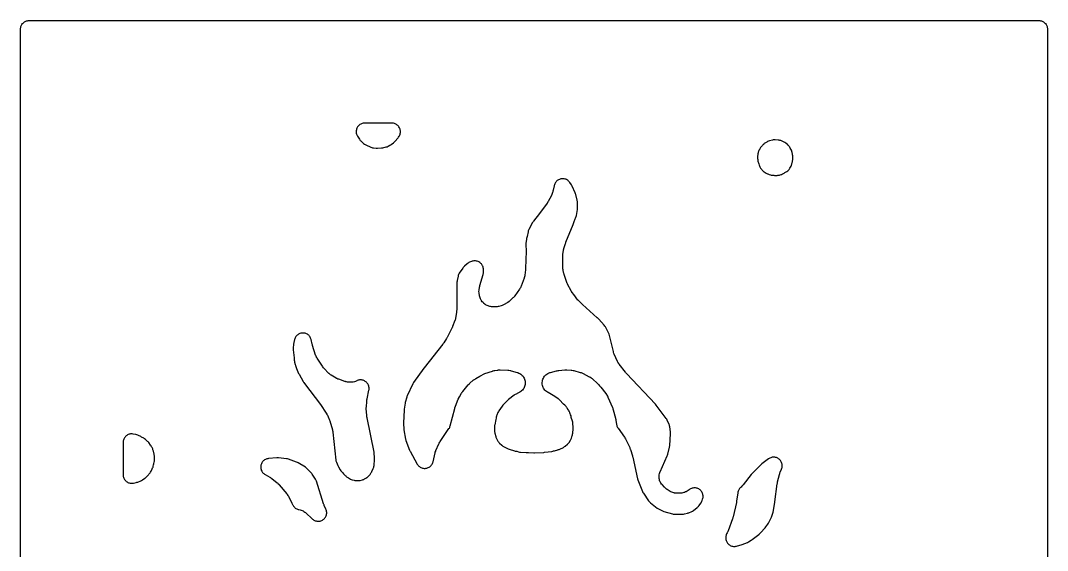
# Model space of a CAD drawing. Header units: millimetres. Extents: x 0 to 300, y 0 to 300.
# Drawn here: x -0.1 to 300.1, y 145.2 to 300.1 of the extents above; entities that cross this region are included whole.
import ezdxf

# ---------------------------------------------------------------- set-up
doc = ezdxf.new("R2010")
doc.units = ezdxf.units.MM
doc.layers.add('CUT', color=7, linetype='CONTINUOUS')

msp = doc.modelspace()

# ---------------------------------------------------------------- linework, layer by layer
at = {"layer": 'CUT'}
msp.add_lwpolyline([(-0.15, 2.4114), (-0.15, 297.5886), (-0.135, 297.8947), (-0.099, 298.1371), (-0.0395, 298.3748), (0.0431, 298.6056), (0.1479, 298.8271), (0.2738, 299.0373), (0.4198, 299.2341), (0.5844, 299.4156), (0.7659, 299.5802), (0.9627, 299.7262), (1.1729, 299.8521), (1.3944, 299.9569), (1.6252, 300.0395), (1.8629, 300.099), (2.1053, 300.135), (2.4114, 300.15), (297.5872, 300.15), (297.8933, 300.135), (298.1357, 300.099), (298.3734, 300.0395), (298.6041, 299.9569), (298.8256, 299.8521), (299.0358, 299.7262), (299.2326, 299.5802), (299.4142, 299.4156), (299.5787, 299.2341), (299.7247, 299.0373), (299.8507, 298.8271), (299.9554, 298.6056), (300.038, 298.3748), (300.0975, 298.1371), (300.1335, 297.8947), (300.1485, 297.5886), (300.1485, 297.0131), (300.1485, 2.4114)], dxfattribs=at)
for points in [[(99.5463, 269.9625), (99.3258, 269.8591), (99.1164, 269.7348), (98.9202, 269.5907), (98.7389, 269.4281), (98.5742, 269.2487), (98.4278, 269.0542), (98.301, 268.8463), (98.195, 268.627), (98.1109, 268.3985), (98.0494, 268.1629), (98.0111, 267.9224), (97.9964, 267.6794), (98.0054, 267.4361), (98.038, 267.1947), (98.0939, 266.9578), (98.1727, 266.7273), (98.2735, 266.5057), (98.3953, 266.2949), (98.957, 265.4241), (99.0787, 265.2518), (99.2146, 265.0904), (99.3635, 264.941), (100.1814, 264.1871), (100.3854, 264.0182), (100.6061, 263.8718), (100.841, 263.7495), (102.2919, 263.0899), (102.5476, 262.9902), (102.8127, 262.9191), (103.0841, 262.8775), (103.8344, 262.8044), (104.0464, 262.7928), (104.2587, 262.7992), (105.4283, 262.8845), (105.6289, 262.9073), (105.827, 262.9462), (106.7684, 263.1709), (107.0557, 263.258), (107.3304, 263.3789), (107.8835, 263.6631), (108.0859, 263.7794), (108.2766, 263.914), (108.928, 264.421), (109.1141, 264.5811), (109.2836, 264.7587), (110.2423, 265.8676), (110.4012, 266.0719), (110.5381, 266.2915), (110.6197, 266.4388), (110.7286, 266.6607), (110.815, 266.8922), (110.8782, 267.131), (110.9175, 267.375), (110.9325, 267.6217), (110.9231, 267.8686), (110.8894, 268.1134), (110.8316, 268.3536), (110.7504, 268.587), (110.6466, 268.8113), (110.5211, 269.0242), (110.3753, 269.2236), (110.2104, 269.4077), (110.0282, 269.5746), (109.8304, 269.7228), (109.619, 269.8506), (109.3959, 269.957), (109.1635, 270.0408), (108.9239, 270.1013), (108.6795, 270.1378), (108.4327, 270.15), (100.4962, 270.15), (100.253, 270.1381), (100.0121, 270.1027), (99.7758, 270.0439)], [(215.4619, 259.4628), (215.497, 259.0335), (215.5349, 258.7584), (215.6031, 258.4893), (215.7007, 258.2294), (215.8537, 257.882), (215.8625, 257.8464), (215.9315, 257.6161), (216.0223, 257.3935), (216.134, 257.1806), (216.2657, 256.9795), (216.5865, 256.5374), (216.7393, 256.3471), (216.91, 256.1726), (217.0968, 256.0156), (217.2981, 255.8775), (217.8729, 255.5232), (218.0664, 255.4154), (218.2688, 255.3252), (218.3474, 255.2982), (218.3833, 255.2777), (218.5944, 255.1817), (218.8135, 255.1057), (219.1608, 255.0029), (219.3854, 254.9476), (219.6143, 254.9134), (219.8453, 254.9004), (219.9737, 254.8991), (220.0942, 254.876), (220.3708, 254.8542), (220.4601, 254.8571), (220.556, 254.8436), (220.8418, 254.8361), (221.1266, 254.8613), (221.333, 254.8916), (221.4923, 254.8986), (221.758, 254.9391), (221.9592, 254.9925), (222.0098, 255.0024), (222.2394, 255.0707), (222.4614, 255.1608), (222.6738, 255.2716), (222.7745, 255.3305), (222.9287, 255.3994), (223.1773, 255.5277), (223.3976, 255.6747), (223.7346, 255.851), (223.9706, 255.9915), (224.1897, 256.1571), (224.3894, 256.3457), (224.4632, 256.4235), (224.6106, 256.5936), (224.7421, 256.7763), (224.8566, 256.9701), (225.1675, 257.5547), (225.2622, 257.7534), (225.339, 257.9597), (225.3974, 258.1719), (225.5001, 258.6212), (225.5654, 258.8156), (225.6248, 259.0949), (225.6369, 259.2214), (225.6788, 259.4569), (225.6979, 259.6994), (225.7087, 260.0614), (225.7026, 260.3247), (225.6689, 260.586), (225.6231, 260.8364), (225.5698, 261.1654), (225.5235, 261.3806), (225.4895, 261.5661), (225.4353, 261.7987), (225.3592, 262.0251), (225.2618, 262.2432), (224.9464, 262.8676), (224.817, 263.0937), (224.6647, 263.3052), (224.4913, 263.4996), (224.3321, 263.6444), (224.1781, 263.7935), (223.6041, 264.2911), (223.3944, 264.4543), (223.1684, 264.5943), (222.9289, 264.7095), (222.1855, 265.0197), (221.9348, 265.1089), (221.676, 265.171), (221.4121, 265.2052), (220.5328, 265.2719), (220.2528, 265.2775), (219.9738, 265.2516), (219.6995, 265.1947), (218.8377, 264.9648), (218.5737, 264.8784), (218.3209, 264.7633), (218.0825, 264.6208), (217.8774, 264.4823), (217.7214, 264.4097), (217.5269, 264.2968), (217.3433, 264.167), (217.1722, 264.0211), (217.0148, 263.8605), (217.0146, 263.8603), (216.9789, 263.8286), (216.8277, 263.6684), (216.7157, 263.5264), (216.3792, 263.1506), (216.2419, 262.9831), (216.1195, 262.8043), (216.0131, 262.6156), (215.8995, 262.3919), (215.8935, 262.379), (215.8345, 262.2888), (215.7296, 262.0922), (215.6425, 261.8871), (215.6254, 261.8412), (215.5584, 261.6343), (215.5097, 261.4223), (215.4795, 261.2069), (215.3948, 260.3232), (215.3838, 260.0415), (215.4045, 259.7603), (215.4568, 259.4832)], [(116.4996, 169.6826), (116.7046, 169.5393), (116.9228, 169.4171), (117.1522, 169.3174), (117.3903, 169.2411), (117.6349, 169.189), (117.8835, 169.1615), (118.1336, 169.1591), (118.3827, 169.1816), (118.6283, 169.2289), (118.8679, 169.3006), (119.0992, 169.3957), (119.3198, 169.5136), (119.5275, 169.6529), (119.7202, 169.8122), (119.8961, 169.99), (120.0534, 170.1845), (120.1904, 170.3937), (120.3058, 170.6155), (120.3985, 170.8478), (120.4675, 171.0882), (121.071, 173.6708), (121.1176, 173.8503), (121.1268, 173.8821), (121.2463, 174.2329), (121.2585, 174.2637), (121.3312, 174.4342), (122.2172, 176.3799), (122.286, 176.523), (122.2989, 176.5484), (122.4544, 176.8251), (122.4694, 176.8493), (122.5558, 176.9825), (125.1425, 180.7903), (125.2564, 180.9746), (125.3539, 181.1681), (125.4342, 181.3692), (125.4969, 181.5766), (126.8035, 186.694), (126.8752, 186.9396), (126.9296, 187.1045), (127.0179, 187.3447), (127.8639, 189.4234), (127.9773, 189.675), (128.0604, 189.8428), (128.192, 190.0854), (128.8342, 191.172), (128.9114, 191.2971), (128.9257, 191.3192), (129.0946, 191.5598), (129.1105, 191.5807), (129.2019, 191.6958), (130.7447, 193.563), (130.8485, 193.6833), (130.8675, 193.7044), (131.0898, 193.9312), (131.1106, 193.9507), (131.2287, 194.0568), (132.2345, 194.9227), (132.3611, 195.0269), (132.3841, 195.045), (132.5183, 195.1415), (132.5574, 195.159), (132.7685, 195.2791), (132.9669, 195.4191), (133.0255, 195.4649), (134.1947, 196.1593), (135.5965, 196.8842), (137.8157, 197.6337), (137.9867, 197.687), (138.0175, 197.6957), (138.3662, 197.7774), (138.3977, 197.7832), (138.5746, 197.8115), (139.3929, 197.9223), (139.5471, 197.94), (139.5748, 197.9425), (139.8846, 197.9586), (139.9124, 197.9589), (140.0675, 197.9573), (142.3521, 197.8866), (142.581, 197.8725), (142.6216, 197.8687), (143.0746, 197.7987), (143.1145, 197.79), (143.337, 197.7344), (145.0535, 197.2489), (145.2311, 197.1939), (145.2626, 197.1832), (145.5806, 197.0581), (145.8581, 196.9158), (146.12, 196.7467), (146.3639, 196.5525), (146.5874, 196.3351), (146.7883, 196.0966), (146.9645, 195.8395), (147.1145, 195.5661), (147.2366, 195.2792), (147.3297, 194.9817), (147.3929, 194.6763), (147.4313, 194.3109), (147.4482, 194.2018), (147.4278, 194.0597), (147.3982, 193.7441), (147.3385, 193.438), (147.2488, 193.1395), (147.1299, 192.8512), (146.9831, 192.5761), (146.8098, 192.317), (146.6117, 192.0762), (146.3907, 191.8563), (146.149, 191.6593), (145.864, 191.4707), (145.8354, 191.4538), (145.6731, 191.363), (145.0484, 191.0334), (144.9779, 190.9996), (144.8287, 190.9176), (144.5081, 190.7484), (144.3384, 190.6502), (144.1769, 190.539), (142.4952, 189.2808), (142.3088, 189.1267), (142.1381, 188.9554), (141.3987, 188.1373), (141.0652, 187.8419), (140.8493, 187.6257), (140.6613, 187.3848), (139.7296, 186.0271), (139.5789, 185.7774), (139.4583, 185.5119), (139.1613, 184.7414), (139.1423, 184.7022), (139.0784, 184.5265), (139.0391, 184.4245), (138.9492, 184.1425), (138.8932, 183.8519), (138.8429, 183.4704), (138.5292, 181.9169), (138.492, 181.6698), (138.4797, 181.4203), (138.4807, 180.099), (138.4892, 179.8942), (138.5145, 179.6908), (138.5564, 179.4901), (138.8097, 178.4843), (138.8743, 178.2692), (138.958, 178.0607), (139.06, 177.8606), (139.4686, 177.1411), (139.6028, 176.9301), (139.7574, 176.7335), (139.9309, 176.5534), (140.5594, 175.9631), (140.7302, 175.8165), (140.9134, 175.6859), (141.1077, 175.5724), (142.2631, 174.965), (142.4751, 174.8659), (142.6955, 174.7871), (144.3256, 174.2887), (144.5198, 174.2378), (144.7175, 174.2026), (144.9376, 174.1724), (145.4488, 174.0185), (145.7246, 173.9523), (146.0062, 173.9177), (147.721, 173.8054), (147.97, 173.8016), (148.4291, 173.8173), (149.9026, 173.7451), (150.125, 173.7441), (152.8315, 173.8523), (153.0525, 173.871), (155.1722, 174.1453), (155.5124, 174.2136), (155.7067, 174.2669), (155.7475, 174.2729), (155.9541, 174.3214), (156.9587, 174.6025), (157.0667, 174.6398), (157.1151, 174.6531), (157.3309, 174.723), (157.5395, 174.8121), (158.5911, 175.319), (158.7822, 175.4216), (158.9637, 175.5403), (159.1343, 175.6744), (159.7857, 176.2338), (159.9622, 176.4009), (160.1216, 176.5843), (160.2624, 176.7823), (160.6747, 177.4262), (160.7849, 177.6161), (160.878, 177.815), (160.9532, 178.0213), (161.1955, 178.7882), (161.2105, 178.8306), (161.2164, 178.8544), (161.2228, 178.8746), (161.2917, 179.144), (161.3303, 179.4195), (161.443, 180.7686), (161.4516, 180.9576), (161.4459, 181.1467), (161.3611, 182.3906), (161.324, 182.6817), (161.253, 182.9665), (160.9038, 184.084), (160.8826, 184.2218), (160.8193, 184.5157), (160.7211, 184.7998), (160.5536, 185.2043), (160.5063, 185.3557), (160.4354, 185.5529), (160.3483, 185.7434), (160.2797, 185.8654), (160.2586, 185.9162), (160.1305, 186.1804), (159.9723, 186.4278), (159.6973, 186.8067), (159.5715, 186.9876), (159.5381, 187.0261), (159.381, 187.2426), (159.2049, 187.4588), (159.0059, 187.654), (158.6305, 187.9832), (157.449, 189.2074), (157.2732, 189.3728), (157.0822, 189.5205), (155.8411, 190.3879), (155.6149, 190.5287), (154.1106, 191.357), (153.9504, 191.4505), (153.9222, 191.4679), (153.6414, 191.6609), (153.4038, 191.8615), (153.1872, 192.0845), (152.9937, 192.3279), (152.8252, 192.5891), (152.6833, 192.8657), (152.5694, 193.155), (152.4846, 193.4541), (152.4298, 193.7602), (152.4092, 194.0221), (152.3866, 194.1975), (152.4002, 194.2784), (152.4491, 194.691), (152.5162, 194.9932), (152.6131, 195.2886), (152.7388, 195.5729), (152.892, 195.8435), (153.0711, 196.0976), (153.2744, 196.3328), (153.5, 196.5468), (153.7456, 196.7374), (154.0088, 196.9029), (154.287, 197.0416), (154.6056, 197.1627), (154.6371, 197.1729), (154.8148, 197.2258), (156.5435, 197.694), (156.7067, 197.7343), (156.736, 197.7409), (157.067, 197.7993), (157.0968, 197.8032), (157.2639, 197.8213), (158.9798, 197.9678), (159.1313, 197.9777), (159.1585, 197.9789), (159.462, 197.9801), (159.4892, 197.9792), (159.6407, 197.9706), (160.9022, 197.8736), (161.0712, 197.8567), (161.1013, 197.853), (161.4359, 197.7965), (161.4656, 197.7901), (161.6307, 197.7505), (163.5465, 197.2453), (163.7485, 197.1859), (163.7842, 197.1743), (164.1765, 197.022), (164.2107, 197.0065), (164.3999, 196.9141), (166.1765, 195.9835), (166.3159, 195.9067), (166.3405, 195.8924), (166.5873, 195.7352), (166.8198, 195.5576), (166.8416, 195.5394), (166.9617, 195.4349), (168.7095, 193.8481), (168.9164, 193.6259), (168.9692, 193.5692), (169.2002, 193.321), (169.5328, 192.9636), (170.9863, 191.0632), (171.4976, 190.3046), (171.554, 190.1984), (171.5659, 190.1734), (171.6298, 190.0326), (172.9389, 186.9833), (173.0355, 186.7344), (173.0949, 186.5632), (173.1735, 186.308), (173.829, 183.8739), (173.8794, 183.6625), (173.9094, 183.518), (173.9475, 183.3041), (174.1423, 181.9898), (174.1881, 181.7571), (174.2558, 181.5299), (174.3447, 181.31), (174.454, 181.0996), (174.5828, 180.9005), (176.472, 178.2628), (176.5644, 178.1277), (176.5804, 178.1032), (176.7471, 177.8215), (176.7609, 177.7956), (176.8348, 177.6496), (177.9756, 175.2692), (178.0347, 175.1396), (178.0448, 175.1162), (178.1481, 174.8508), (178.1564, 174.8267), (178.2004, 174.6912), (178.7658, 172.8303), (178.8025, 172.7009), (178.826, 172.6126), (178.8581, 172.482), (180.2943, 166.1556), (180.4009, 165.8064), (181.7191, 162.4015), (181.8404, 162.1355), (181.9919, 161.8855), (183.5251, 159.6606), (183.6779, 159.4611), (183.85, 159.278), (184.0395, 159.1131), (186.0265, 157.5524), (186.225, 157.4116), (186.4363, 157.2907), (187.5472, 156.725), (187.7683, 156.6256), (187.998, 156.5481), (190.4943, 155.8385), (190.7277, 155.7841), (190.9652, 155.7523), (191.2047, 155.7434), (193.4577, 155.7676), (193.7497, 155.7878), (194.0374, 155.8421), (194.8753, 156.0517), (195.0882, 156.1151), (195.2947, 156.1971), (196.1116, 156.5648), (196.3681, 156.6986), (196.6075, 156.8611), (197.7163, 157.7118), (197.906, 157.873), (198.0788, 158.0523), (198.2329, 158.2479), (198.8424, 159.1063), (198.975, 159.3141), (199.0865, 159.5339), (199.1758, 159.7636), (199.3106, 160.1683), (199.3769, 160.4059), (199.4195, 160.6488), (199.4379, 160.8948), (199.432, 161.1414), (199.4018, 161.3862), (199.3477, 161.6268), (199.2701, 161.861), (199.1698, 162.0863), (199.0477, 162.3007), (198.9052, 162.502), (198.7435, 162.6883), (198.5642, 162.8577), (198.3692, 163.0086), (198.1601, 163.1396), (197.9392, 163.2494), (197.7086, 163.3368), (197.4705, 163.4011), (197.2272, 163.4416), (196.981, 163.4579), (196.7345, 163.45), (196.49, 163.4177), (196.2498, 163.3615), (196.0163, 163.2819), (195.7918, 163.1797), (195.5785, 163.0559), (195.3784, 162.9116), (195.0878, 162.6795), (194.8216, 162.5077), (194.5124, 162.3496), (194.4816, 162.3358), (194.3073, 162.2628), (193.9809, 162.1356), (193.8243, 162.0785), (193.7961, 162.0689), (193.5018, 161.9834), (193.2274, 161.9296), (192.9227, 161.8975), (192.8929, 161.8957), (192.7264, 161.8893), (191.9076, 161.8762), (191.7241, 161.8778), (191.6913, 161.8789), (191.3258, 161.9089), (191.2933, 161.9132), (191.1148, 161.9411), (190.9435, 161.9764), (190.9126, 161.9836), (190.598, 162.0722), (190.32, 162.1799), (190.0278, 162.3262), (190.0001, 162.3418), (189.8471, 162.4325), (188.9529, 162.992), (188.8117, 163.0848), (188.7868, 163.102), (188.5394, 163.2898), (188.3098, 163.4992), (188.2884, 163.5205), (188.1715, 163.6426), (187.4546, 164.4258), (187.3383, 164.5591), (187.318, 164.5834), (187.122, 164.8429), (186.9663, 165.0954), (186.8351, 165.3616), (186.7295, 165.6389), (186.6505, 165.9249), (186.5989, 166.2171), (186.575, 166.5128), (186.5794, 166.838), (186.5814, 166.8696), (186.5963, 167.0459), (186.5995, 167.0749), (186.6254, 167.267), (186.6309, 167.3012), (186.7057, 167.6495), (186.8161, 167.9883), (186.8285, 168.0206), (186.9026, 168.1998), (188.9753, 172.8614), (189.0575, 173.071), (189.1204, 173.2873), (189.6239, 175.3611), (189.6645, 175.5654), (189.688, 175.7723), (189.943, 179.3329), (189.9476, 179.6053), (189.9226, 179.8767), (189.7038, 181.3581), (189.6598, 181.584), (189.5951, 181.8049), (189.5104, 182.019), (188.9382, 183.2904), (188.8087, 183.5396), (188.6521, 183.7728), (185.6837, 187.6964), (185.5115, 187.9004), (177.0703, 196.8801), (176.9403, 197.0257), (176.8547, 197.1269), (176.7325, 197.2791), (174.9089, 199.676), (174.7884, 199.8438), (174.7677, 199.8743), (174.5554, 200.2283), (174.5382, 200.2609), (174.447, 200.4462), (173.4573, 202.6039), (173.3877, 202.7657), (173.3759, 202.7949), (173.2598, 203.1273), (173.2508, 203.1574), (173.2046, 203.3274), (171.9549, 208.3873), (171.897, 208.586), (171.8228, 208.7793), (171.7329, 208.9658), (170.8985, 210.5279), (170.7425, 210.7822), (170.5574, 211.016), (168.9801, 212.7808), (168.7613, 212.9972), (168.5627, 213.1707), (168.5004, 213.2329), (164.1551, 217.1118), (162.8725, 218.378), (162.8576, 218.3933), (161.6035, 220.0236), (161.1574, 220.6331), (161.0031, 220.8611), (160.9041, 221.0196), (160.7669, 221.2583), (159.9237, 222.859), (159.8092, 223.0961), (159.7373, 223.2596), (159.6397, 223.5041), (158.9079, 225.5443), (158.8069, 225.864), (158.7793, 225.9609), (158.7188, 226.2032), (158.5291, 227.0881), (158.4999, 227.2395), (158.4821, 227.3428), (158.4736, 227.3997), (158.4718, 227.4424), (158.4006, 231.5287), (158.4012, 231.6882), (158.4019, 231.7167), (158.4072, 231.7946), (158.6051, 232.8731), (158.6423, 233.0447), (158.6741, 233.176), (158.6825, 233.2107), (158.6862, 233.2259), (158.6968, 233.2698), (158.7585, 233.4876), (159.2305, 234.9729), (159.2736, 235.1006), (159.3045, 235.1868), (159.3521, 235.3128), (161.4131, 240.4795), (161.8848, 241.617), (161.975, 241.888), (162.2623, 242.6083), (162.3441, 242.8478), (162.4012, 243.0944), (162.7256, 244.9078), (162.7594, 245.1872), (162.7617, 245.4686), (162.6794, 247.1744), (162.6556, 247.4183), (162.608, 247.6586), (162.2008, 249.2918), (162.1379, 249.504), (162.0564, 249.7097), (161.1575, 251.7149), (161.0539, 251.9201), (160.9319, 252.115), (160.4469, 252.8157), (160.2991, 253.0086), (160.1331, 253.1862), (159.9507, 253.3469), (159.7536, 253.4891), (159.5436, 253.6115), (159.3227, 253.7129), (159.093, 253.7924), (158.8566, 253.8492), (158.6159, 253.8828), (158.373, 253.8929), (158.1303, 253.8793), (157.8901, 253.8422), (157.6546, 253.7819), (157.4261, 253.6991), (157.2067, 253.5945), (156.9985, 253.469), (156.8034, 253.324), (156.6234, 253.1606), (156.4601, 252.9806), (156.315, 252.7855), (156.1896, 252.5773), (156.085, 252.3579), (156.0022, 252.1294), (155.942, 251.8939), (155.9255, 251.8134), (155.6138, 250.5171), (155.5421, 250.2597), (155.4873, 250.0868), (155.3974, 249.8351), (155.0692, 249.0099), (154.1338, 247.2279), (154.0646, 247.1019), (154.0518, 247.0795), (153.8991, 246.836), (153.8846, 246.8147), (153.8013, 246.6975), (151.5683, 243.6777), (149.8386, 241.4565), (149.7127, 241.2794), (149.6026, 241.0921), (148.513, 239.0382), (148.4114, 238.8225), (148.3308, 238.598), (148.272, 238.3669), (147.9986, 237.0281), (147.8846, 236.6545), (147.826, 236.4239), (147.7896, 236.1887), (147.6541, 234.9123), (147.6404, 234.612), (147.6677, 232.7342), (147.5271, 227.6514), (147.5195, 227.4957), (147.5122, 227.3901), (147.4982, 227.2348), (147.3265, 225.6918), (147.3057, 225.5352), (147.3014, 225.5072), (147.2452, 225.2223), (147.1651, 224.9432), (147.1562, 224.9164), (147.1031, 224.7676), (146.2107, 222.4219), (146.1529, 222.2789), (146.142, 222.2535), (146.0197, 221.9976), (145.8768, 221.7527), (145.8619, 221.7294), (145.7761, 221.6012), (144.4216, 219.6647), (144.3004, 219.501), (144.278, 219.4724), (144.0097, 219.166), (143.9844, 219.14), (143.8381, 218.9982), (142.8933, 218.1301), (142.7298, 217.9883), (142.6999, 217.9639), (142.3498, 217.7099), (142.3173, 217.689), (142.1318, 217.5776), (141.3017, 217.1109), (141.112, 217.0113), (141.0777, 216.9945), (140.6827, 216.8285), (140.6467, 216.8158), (140.4427, 216.7499), (139.7183, 216.5389), (139.5481, 216.4936), (139.5175, 216.4863), (139.1996, 216.4253), (138.8774, 216.3944), (138.8459, 216.3928), (138.6699, 216.3884), (138.1381, 216.3875), (137.9544, 216.3917), (137.9216, 216.3932), (137.5855, 216.4257), (137.2542, 216.4909), (137.2224, 216.4988), (137.0452, 216.5474), (136.7871, 216.6251), (136.6259, 216.6776), (136.5973, 216.6876), (136.3082, 216.804), (136.0551, 216.9336), (135.7916, 217.1001), (135.7667, 217.1175), (135.6299, 217.2176), (135.5199, 217.3019), (135.3727, 217.4208), (135.3469, 217.4426), (135.0937, 217.6809), (134.8857, 217.9205), (134.6854, 218.2047), (134.6674, 218.2333), (134.5704, 218.3957), (134.4668, 218.5795), (134.3886, 218.7258), (134.3752, 218.7523), (134.2496, 219.03), (134.1579, 219.2926), (134.0831, 219.5882), (134.0771, 219.6173), (134.0472, 219.7804), (133.9613, 220.3154), (133.9353, 220.5097), (133.9316, 220.5445), (133.9119, 220.9041), (133.9298, 221.2639), (133.9334, 221.2987), (133.9585, 221.4931), (134.0361, 221.9916), (134.0812, 222.2301), (134.117, 222.391), (134.1774, 222.6261), (135.1133, 225.8328), (135.1677, 226.0574), (135.2011, 226.2861), (135.2133, 226.5169), (135.2182, 227.2707), (135.2059, 227.5352), (135.1657, 227.7969), (135.0981, 228.0529), (135.0037, 228.3003), (134.9748, 228.3654), (134.8729, 228.5696), (134.7528, 228.7636), (134.6155, 228.9459), (134.4622, 229.1149), (134.294, 229.2692), (134.1125, 229.4075), (134.1118, 229.408), (133.8891, 229.5455), (133.6533, 229.659), (133.4068, 229.7472), (133.1525, 229.8092), (132.8932, 229.8442), (132.8536, 229.8475), (132.6168, 229.8556), (132.3803, 229.8413), (132.1462, 229.8047), (131.9166, 229.7461), (131.6935, 229.666), (131.1604, 229.4454), (130.9243, 229.333), (130.7013, 229.1965), (130.4937, 229.0374), (129.6329, 228.3031), (129.4598, 228.1407), (129.303, 227.9627), (129.1637, 227.7705), (128.1621, 226.2408), (128.0459, 226.0443), (127.9481, 225.838), (127.8695, 225.6237), (127.8108, 225.4031), (127.5326, 224.1251), (127.4912, 223.8738), (127.4755, 223.6196), (127.3894, 215.4174), (127.3847, 215.2649), (127.3833, 215.2377), (127.3554, 214.9341), (127.3518, 214.907), (127.3285, 214.7563), (127.0384, 213.0978), (127.0046, 212.9276), (126.9978, 212.8973), (126.9067, 212.5624), (126.8971, 212.5328), (126.84, 212.3689), (126.1982, 210.6555), (126.1245, 210.4732), (126.0711, 210.3508), (125.9879, 210.1726), (124.7188, 207.632), (124.6236, 207.4535), (124.5557, 207.3341), (124.4509, 207.1611), (123.6493, 205.9137), (123.5434, 205.7577), (123.4689, 205.6535), (123.3553, 205.5031), (117.8819, 198.6189), (117.8645, 198.5967), (117.8614, 198.5927), (117.7909, 198.4974), (114.7996, 194.2453), (114.6869, 194.0701), (114.5893, 193.8862), (112.9329, 190.4257), (112.8457, 190.2206), (112.7771, 190.0084), (112.3536, 188.4664), (112.2957, 188.1992), (112.0172, 186.4582), (111.9882, 186.1718), (111.8272, 182.4659), (111.828, 182.2308), (111.9026, 180.7602), (111.9404, 180.4357), (112.4381, 177.723), (112.4879, 177.5061), (112.5569, 177.2945), (113.6014, 174.5155), (113.6742, 174.3419), (113.7599, 174.1743), (115.8514, 170.4363), (115.9843, 170.2245), (116.1377, 170.0269), (116.31, 169.8457)], [(84.4406, 207.7111), (84.2863, 207.9056), (84.1136, 208.0838), (83.924, 208.2439), (83.7195, 208.3845), (83.502, 208.5042), (83.2737, 208.6016), (83.037, 208.676), (82.794, 208.7265), (82.5472, 208.7527), (82.299, 208.7542), (82.0519, 208.7312), (81.8083, 208.6838), (81.5705, 208.6124), (81.3411, 208.5179), (81.1221, 208.401), (80.9158, 208.263), (80.7242, 208.1052), (80.5492, 207.9293), (80.3925, 207.7368), (80.2557, 207.5297), (80.1401, 207.3101), (80.0468, 207.0801), (79.9768, 206.842), (79.7651, 205.9635), (79.7273, 205.7746), (79.7041, 205.5833), (79.5963, 204.2752), (79.5879, 204.047), (79.6004, 203.8191), (79.8365, 201.4768), (79.8753, 200.9481), (79.9005, 200.7327), (79.9221, 200.6278), (79.923, 200.6189), (79.9551, 200.399), (80.0066, 200.1829), (80.1983, 199.5121), (80.2408, 199.3431), (80.2823, 199.2178), (80.4288, 198.7049), (80.5334, 198.4101), (81.1567, 196.9501), (81.2878, 196.687), (82.4832, 194.6048), (82.6316, 194.3821), (82.6719, 194.3108), (82.8652, 194.0187), (87.5924, 187.86), (89.2589, 185.2715), (89.3802, 185.0694), (89.4582, 184.9297), (89.5666, 184.7204), (90.0308, 183.7502), (90.0966, 183.6047), (90.1078, 183.5784), (90.2206, 183.2798), (90.2296, 183.2526), (90.2763, 183.0999), (91.031, 180.4347), (91.0703, 180.2839), (91.0768, 180.2568), (91.1365, 179.951), (91.1407, 179.9234), (91.1609, 179.7689), (92.0625, 171.5811), (92.0959, 171.3653), (92.148, 171.1532), (92.2183, 170.9465), (92.5986, 169.9714), (92.688, 169.7691), (92.7949, 169.5754), (93.3279, 168.7037), (93.4962, 168.4619), (93.6917, 168.2415), (93.999, 167.9337), (94.2704, 167.5823), (94.4541, 167.3702), (94.6605, 167.18), (94.8869, 167.0141), (94.9732, 166.958), (95.1213, 166.8097), (95.311, 166.6382), (95.5172, 166.487), (95.7378, 166.3576), (96.3321, 166.0488), (96.56, 165.9446), (96.7972, 165.8636), (97.3859, 165.6952), (97.5894, 165.6461), (97.7962, 165.6142), (98.005, 165.5997), (98.5185, 165.5856), (98.7391, 165.5893), (98.9584, 165.6124), (99.1749, 165.6548), (99.8038, 165.8069), (100.0249, 165.8713), (100.2393, 165.9558), (100.4449, 166.0597), (100.6401, 166.1821), (100.7849, 166.2824), (100.8348, 166.3069), (101.0747, 166.4602), (101.2675, 166.6169), (101.3601, 166.6811), (101.5266, 166.8071), (101.682, 166.9466), (101.8252, 167.0985), (102.0647, 167.3749), (102.2005, 167.546), (102.3207, 167.7284), (102.4246, 167.9206), (102.5421, 168.1626), (102.5665, 168.208), (102.5844, 168.2498), (102.991, 169.0875), (103.0827, 169.3011), (103.1541, 169.5222), (103.2047, 169.7491), (103.234, 169.9796), (103.2489, 170.1666), (103.268, 170.3167), (103.3589, 171.4558), (103.3649, 171.6149), (103.3886, 171.9113), (103.3966, 172.1205), (103.387, 172.3296), (103.277, 173.5818), (103.236, 173.8634), (101.1705, 183.9745), (101.1263, 184.2388), (101.1027, 184.4191), (101.0775, 184.6858), (100.967, 186.5708), (100.9606, 186.8078), (100.9614, 186.9688), (100.97, 187.2057), (101.076, 188.764), (101.1046, 189.0363), (101.1307, 189.2202), (101.179, 189.4897), (101.7278, 192.0144), (101.7685, 192.2598), (101.7846, 192.508), (101.7759, 192.7566), (101.7426, 193.0031), (101.685, 193.245), (101.6036, 193.48), (101.4992, 193.7058), (101.373, 193.9201), (101.226, 194.1208), (101.0599, 194.3059), (100.8762, 194.4735), (100.6767, 194.6221), (100.4635, 194.7501), (100.2386, 194.8564), (100.0042, 194.9397), (99.7628, 194.9993), (99.5166, 195.0347), (99.2681, 195.0454), (99.0197, 195.0313), (98.774, 194.9927), (98.5334, 194.9298), (98.3002, 194.8434), (98.1521, 194.771), (98.1518, 194.7718), (97.7737, 194.5879), (97.4687, 194.4767), (97.1539, 194.3976), (96.8326, 194.3514), (96.477, 194.3373), (96.4424, 194.3378), (96.2489, 194.3451), (95.7072, 194.3797), (95.5385, 194.3943), (95.5084, 194.3976), (95.2008, 194.4453), (94.8988, 194.5206), (94.8698, 194.5293), (94.7087, 194.5813), (92.8915, 195.2132), (92.7058, 195.2834), (92.6729, 195.2968), (92.3139, 195.4661), (92.2827, 195.4829), (92.1104, 195.5816), (90.6629, 196.4622), (90.5334, 196.5446), (90.5105, 196.5598), (90.2823, 196.7257), (90.0684, 196.9096), (90.0483, 196.9284), (89.9383, 197.0354), (88.6312, 198.3601), (88.4997, 198.5004), (88.4769, 198.526), (88.2364, 198.8259), (88.2163, 198.8537), (88.1078, 199.0125), (86.5568, 201.4134), (86.4693, 201.5557), (86.4542, 201.5815), (86.3112, 201.8533), (86.1929, 202.1367), (86.1827, 202.1648), (86.1288, 202.3229), (85.2545, 205.0881), (85.2109, 205.2365), (85.1834, 205.338), (85.146, 205.4881), (84.845, 206.8112), (84.778, 207.0502), (84.6876, 207.2813), (84.5748, 207.5024)], [(31.8113, 179.1871), (31.5781, 179.1237), (31.3522, 179.0381), (31.1356, 178.931), (30.9303, 178.8036), (30.7383, 178.6569), (30.5613, 178.4924), (30.4011, 178.3116), (30.259, 178.1161), (30.1365, 177.9079), (30.0346, 177.6888), (29.9544, 177.4609), (29.8966, 177.2263), (29.8617, 176.9872), (29.85, 176.7458), (29.85, 176.5902), (29.85, 176.4803), (29.85, 167.5194), (29.85, 167.4064), (29.85, 167.3008), (29.8623, 167.0529), (29.8992, 166.8074), (29.9602, 166.5668), (30.0448, 166.3334), (30.1521, 166.1096), (30.2811, 165.8975), (30.4304, 165.6992), (30.5987, 165.5167), (30.7843, 165.3519), (30.9853, 165.2062), (31.1998, 165.0812), (31.4256, 164.978), (31.6605, 164.8978), (31.9022, 164.8413), (32.1483, 164.809), (32.3964, 164.8013), (32.6441, 164.8182), (32.8889, 164.8596), (33.6812, 165.0345), (33.8944, 165.0915), (34.1018, 165.1672), (35.0432, 165.5584), (35.2627, 165.6624), (35.4711, 165.7872), (36.2156, 166.2838), (36.427, 166.4415), (36.6206, 166.6206), (37.2334, 167.2508), (37.3984, 167.4383), (37.5438, 167.6414), (37.6285, 167.7729), (37.7231, 167.8785), (37.8819, 168.1), (38.0156, 168.3375), (38.1242, 168.5577), (38.1524, 168.6061), (38.2275, 168.767), (38.4818, 169.2826), (38.5857, 169.5246), (38.6636, 169.7762), (38.7735, 170.2113), (38.8214, 170.4485), (38.8261, 170.4945), (38.9469, 171.0441), (38.9878, 171.2867), (39.0046, 171.5322), (39.0215, 172.4037), (39.0163, 172.621), (38.9922, 172.8369), (38.9494, 173.05), (38.9028, 173.2394), (38.8919, 173.3005), (38.6881, 174.2024), (38.6245, 174.4322), (38.5808, 174.5463), (38.5555, 174.6492), (38.491, 174.8676), (38.407, 175.0792), (38.304, 175.2822), (38.183, 175.4751), (38.1745, 175.4874), (38.1688, 175.5004), (38.0361, 175.7606), (37.8741, 176.0035), (37.3386, 176.7126), (37.1827, 176.8993), (37.0095, 177.07), (36.3529, 177.6568), (36.127, 177.8364), (35.8818, 177.9888), (35.2405, 178.3377), (35.0057, 178.4952), (34.7956, 178.6216), (34.5741, 178.7269), (34.1227, 178.9148), (33.8576, 179.0081), (33.5836, 179.071), (32.7718, 179.21), (32.532, 179.2392), (32.2905, 179.2451), (32.0495, 179.2277)], [(71.4379, 171.7532), (71.2267, 171.6301), (71.0285, 171.4869), (70.8453, 171.325), (70.6787, 171.146), (70.5304, 170.9516), (70.4018, 170.7437), (70.2942, 170.5241), (70.2084, 170.2952), (70.1455, 170.0589), (70.106, 169.8176), (70.0902, 169.5736), (70.0983, 169.3292), (70.1303, 169.0868), (70.1858, 168.8487), (70.2642, 168.6171), (70.365, 168.3943), (70.487, 168.1825), (70.6291, 167.9835), (70.79, 167.7994), (70.9681, 167.6319), (71.1617, 167.4825), (71.3689, 167.3528), (72.7586, 166.5751), (72.8897, 166.4982), (72.9129, 166.4839), (73.1653, 166.3145), (73.1873, 166.2984), (73.3081, 166.2061), (74.902, 164.937), (75.0507, 164.8123), (75.0766, 164.7893), (75.3535, 164.5176), (75.377, 164.4921), (75.5046, 164.3458), (77.7167, 161.6728), (77.8302, 161.5287), (77.8498, 161.5024), (78.0549, 161.1984), (78.0719, 161.1703), (78.1631, 161.0111), (79.125, 159.2317), (79.2101, 159.0645), (79.2246, 159.0342), (79.3932, 158.6303), (79.3939, 158.6306), (79.454, 158.4857), (79.566, 158.2751), (79.6976, 158.0761), (79.8475, 157.8905), (80.0145, 157.72), (80.1969, 157.5663), (80.3932, 157.4307), (80.6015, 157.3143), (80.8199, 157.2184), (81.0465, 157.1437), (81.2792, 157.091), (81.6425, 157.0267), (81.9276, 156.948), (82.204, 156.8429), (82.4694, 156.7123), (82.7213, 156.5573), (82.9803, 156.3623), (83.0045, 156.3422), (83.1376, 156.2264), (85.193, 154.3511), (85.3813, 154.1956), (85.5838, 154.0591), (85.7987, 153.943), (86.0239, 153.8484), (86.2572, 153.7763), (86.4964, 153.7273), (86.7393, 153.7019), (86.9836, 153.7002), (87.2268, 153.7225), (87.4666, 153.7683), (87.7009, 153.8373), (87.9273, 153.9289), (88.1437, 154.0421), (88.348, 154.1759), (88.5383, 154.329), (88.7128, 154.4999), (88.8697, 154.687), (89.0076, 154.8886), (89.1252, 155.1026), (89.2214, 155.3271), (89.2952, 155.5599), (89.3459, 155.7988), (89.3731, 156.0415), (89.3765, 156.2857), (89.356, 156.5291), (89.3118, 156.7693), (89.2445, 157.0041), (89.1545, 157.2311), (88.6873, 158.2607), (88.6039, 158.4596), (88.5511, 158.5962), (88.4792, 158.7996), (86.3532, 165.4153), (86.2799, 165.614), (86.19, 165.8058), (86.0843, 165.9894), (85.1407, 167.4772), (84.9883, 167.6916), (84.8142, 167.8888), (83.603, 169.1236), (83.384, 169.3219), (83.1432, 169.493), (81.0632, 170.793), (80.8248, 170.9245), (80.5736, 171.0293), (78.2187, 171.8641), (77.9284, 171.9476), (77.6301, 171.9956), (75.2382, 172.2329), (75.0056, 172.2451), (74.7729, 172.2355), (72.3714, 172.0248), (72.1292, 171.9916), (71.8913, 171.9348), (71.6602, 171.8551)], [(206.0642, 149.0644), (206.0541, 148.8212), (206.0676, 148.5781), (206.1048, 148.3375), (206.1651, 148.1017), (206.2481, 147.8729), (206.353, 147.6532), (206.4787, 147.4447), (206.6242, 147.2495), (206.7879, 147.0694), (206.9683, 146.906), (207.1638, 146.7609), (207.3725, 146.6356), (207.5924, 146.5311), (207.8214, 146.4485), (208.0573, 146.3886), (208.298, 146.3519), (208.541, 146.3388), (208.7843, 146.3494), (209.0253, 146.3836), (209.2618, 146.441), (209.4596, 146.4994), (210.5647, 146.7959), (210.85, 146.8911), (212.4057, 147.5169), (212.7221, 147.6709), (213.548, 148.1474), (213.8333, 148.3394), (215.7171, 149.8044), (215.8639, 149.9279), (215.8993, 149.9626), (215.9747, 150.026), (216.1655, 150.2262), (216.2597, 150.3367), (217.6227, 151.7815), (217.8402, 152.0463), (218.4123, 152.8493), (218.587, 153.1327), (219.2868, 154.4579), (219.3831, 154.6622), (219.4606, 154.8744), (219.8363, 156.0675), (219.9092, 156.3592), (220.4413, 159.2065), (220.4465, 159.2352), (220.4474, 159.2404), (220.4656, 159.3623), (221.1204, 164.6253), (221.158, 164.864), (221.1887, 165.0253), (221.2416, 165.2613), (221.7926, 167.3948), (221.8691, 167.6524), (221.9272, 167.8252), (222.022, 168.0767), (222.3977, 168.9751), (222.4801, 169.2024), (222.5401, 169.4365), (222.5773, 169.6754), (222.5912, 169.9167), (222.5817, 170.1582), (222.549, 170.3977), (222.4933, 170.6329), (222.4151, 170.8616), (222.3152, 171.0817), (222.1945, 171.2912), (222.0542, 171.488), (221.8955, 171.6703), (221.7199, 171.8365), (221.5291, 171.9849), (221.3249, 172.1142), (221.1091, 172.2231), (220.8839, 172.3108), (220.6512, 172.3762), (220.4133, 172.4189), (220.1723, 172.4384), (219.9307, 172.4346), (219.6905, 172.4074), (219.454, 172.3571), (219.2235, 172.2843), (219.0012, 172.1895), (218.789, 172.0737), (218.589, 171.938), (216.6251, 170.4615), (216.3691, 170.2405), (213.7184, 167.618), (213.4983, 167.3693), (211.1502, 164.3299), (211.0376, 164.1911), (211.0169, 164.1668), (210.7922, 163.9271), (210.5457, 163.7099), (210.5441, 163.7086), (210.5448, 163.7077), (210.4298, 163.6159), (210.2619, 163.4542), (210.1099, 163.2775), (209.975, 163.0874), (209.8583, 162.8856), (209.761, 162.6738), (209.6838, 162.4539), (209.6274, 162.2277), (209.5993, 162.0433), (209.5985, 162.0434), (209.2611, 159.587), (209.2348, 159.4223), (209.2144, 159.3108), (209.1807, 159.1475), (208.2369, 155.0314), (208.1758, 154.7996), (208.1294, 154.6436), (208.0537, 154.4161), (206.7415, 150.8583), (206.6523, 150.6382), (206.5871, 150.4908), (206.4841, 150.2767), (206.3365, 149.9933), (206.2348, 149.7721), (206.155, 149.5421), (206.098, 149.3055)]]:
    msp.add_lwpolyline(points, close=True, dxfattribs=at)

doc.saveas('drawing.dxf')
